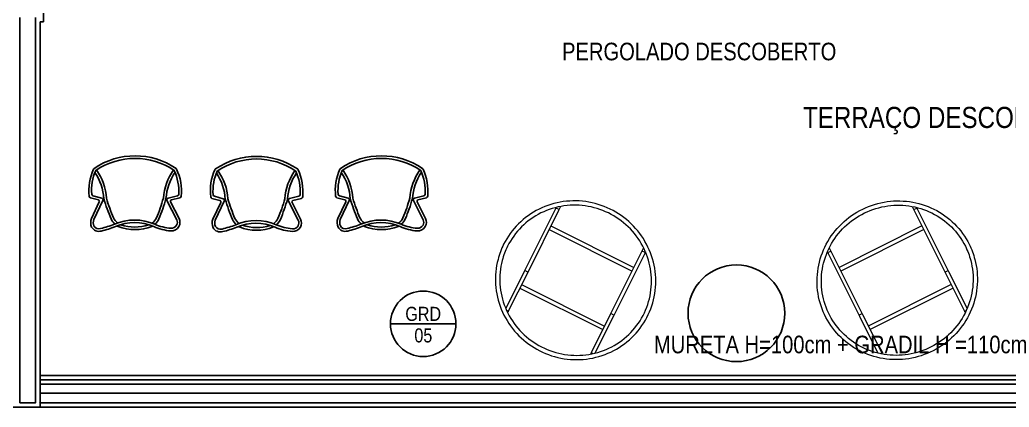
# Model space of a CAD drawing. Header units: metres. Extents: x -40 to 570, y -25 to 184.
# Drawn here: x 74.4 to 80.02, y -9.4 to -7.19 of the extents above; entities that cross this region are included whole.
import ezdxf
from ezdxf.enums import TextEntityAlignment as Align

# ---------------------------------------------------------------- set-up
doc = ezdxf.new("R2010")
doc.units = ezdxf.units.M
doc.linetypes.add('DUPLEX SUPERIOR$0$DASHEDX2', pattern=[1.5, 1, -0.5])
for name, color, linetype in [('ARQ-DIM', 2, 'Continuous'), ('ARQ-SIM', 1, 'Continuous'), ('ARQ-TXT', 2, 'Continuous'), ('DUPLEX SUPERIOR$0$ARQ-ALV ACAB', 4, 'Continuous'), ('DUPLEX SUPERIOR$0$ARQ-ALV OSSO', 5, 'Continuous'), ('DUPLEX SUPERIOR$0$ARQ-AUX', 7, 'Continuous'), ('DUPLEX SUPERIOR$0$ARQ-AUX2', 2, 'Continuous'), ('DUPLEX SUPERIOR$0$ARQ-HID', 7, 'Continuous'), ('DUPLEX SUPERIOR$0$ARQ-MOB', 7, 'Continuous'), ('DUPLEX SUPERIOR$0$ARQ-PRJ', 7, 'DUPLEX SUPERIOR$0$DASHEDX2')]:
    doc.layers.add(name, color=color, linetype=linetype)
doc.styles.add('Adesa', font='ARIALN.TTF')
doc.styles.add('M50', font='ARIALN.TTF', dxfattribs={"height": 0.15})

# ---------------------------------------------------------------- blocks, each defined once
blk = doc.blocks.new('DUPLEX SUPERIOR$0$planta duplex inferior tipo 1')
at = {"layer": 'DUPLEX SUPERIOR$0$ARQ-ALV ACAB'}
blk.add_lwpolyline([(11.165, 6.1901), (11.0749, 6.1901), (11.0749, 5.9601)], dxfattribs=at)
at = {"layer": 'DUPLEX SUPERIOR$0$ARQ-ALV OSSO'}
for points in [[(11.12, 6.1651), (11.12, 3.9749)], [(11.165, 6.1651), (11.12, 6.1651)]]:
    blk.add_lwpolyline(points, dxfattribs=at)
blk = doc.blocks.new('DUPLEX SUPERIOR$0$planta duplex superior tipo 2')
at = {"layer": 'DUPLEX SUPERIOR$0$ARQ-ALV ACAB'}
for p, q in [((-10.07, 0.0252, 0), (0, 0.025)), ((-10.07, -0.1549), (-0.07, -0.1549, 0))]:
    blk.add_line(p, q, dxfattribs=at)
for points in [[(-10.07, -2.165), (-10.07, -2.0503), (-10.07, 0.0252), (-10.14, 0.0252)], [(-10.07, -2.165), (-10.0501, -2.165)], [(-10.0501, -4.5935), (-10.0501, -2.165)]]:
    blk.add_lwpolyline(points, dxfattribs=at)
at = {"layer": 'DUPLEX SUPERIOR$0$ARQ-ALV OSSO'}
blk.add_lwpolyline([(-10.095, -2.19), (-10.095, -2.0503), (-10.095, -2.0503), (-10.095, 0), (-10.14, 0.0002), (-10.14, 0.0002)], dxfattribs=at)
at = {"layer": 'DUPLEX SUPERIOR$0$ARQ-AUX'}
for p, q in [((-10.07, -0.0001, 0), (-0.07, -0.0001, 0)), ((-10.07, -0.1299), (-0.07, -0.1299, 0))]:
    blk.add_line(p, q, dxfattribs=at)
at = {"layer": 'DUPLEX SUPERIOR$0$ARQ-AUX2'}
for p, q in [((-10.0751, -0.0001), (-10.0751, -0.0001)), ((-10.07, -0.0551, 0), (-0.07, -0.0551, 0)), ((-10.07, -0.1051, 0), (-0.07, -0.1051, 0))]:
    blk.add_line(p, q, dxfattribs=at)
blk = doc.blocks.new('*U1090')
at = {"lineweight": 0}
for p, q in [((-290.5, 83.3), (-290.5, 318.5)), ((-280.9, 326.4), (-270.7, 326.4)), ((-270.7, 326.4), (-270.7, 334.4)), ((-270.7, 83.3), (-270.7, 326.4)), ((256.4, 328.5), (256.4, 334.4)), ((256.4, 326.4), (256.4, 328.5)), ((256.4, 325.9), (256.4, 326.4)), ((256.4, 326.4), (261.9, 326.4)), ((256.4, 83.3), (256.4, 325.9)), ((261.9, 326.4), (266.6, 326.4)), ((276.1, 83.3), (276.1, 318.5)), ((256.4, 179.1), (-270.7, 179.1)), ((256.4, 156), (-270.7, 156)), ((-290.5, -314.8), (-290.5, 83.3)), ((-290.5, 76.2), (-270.7, 76.2)), ((-270.7, -314.8), (-270.7, 83.3)), ((256.4, -314.8), (256.4, 83.3)), ((256.4, 76.2), (276.1, 76.2)), ((276.1, -314.8), (276.1, 83.3)), ((256.4, -193.3), (-270.7, -193.3)), ((256.4, -216.4), (-270.7, -216.4)), ((-290.5, -324.7), (-290.5, -314.8)), ((-290.5, -320.6), (-270.7, -320.6)), ((-270.7, -340.6), (-270.7, -314.8)), ((256.4, -340.6), (256.4, -314.8)), ((256.4, -320.6), (276.1, -320.6)), ((276.1, -324.7), (276.1, -314.8))]:
    blk.add_line(p, q, dxfattribs=at)
for points, knots in [([(450, -3.1), (450, -51.1), (442.1, -99.1), (411.5, -190.2), (388.7, -233.3), (330.5, -310.3), (295.1, -344.1), (215.2, -399.2), (170.8, -420.4), (77.3, -448), (28.3, -454.3), (-69.2, -451.6), (-117.7, -442.4), (-209.4, -409.6), (-252.5, -385.9), (-329.1, -326.3), (-362.4, -290.4), (-416, -210.2), (-436.2, -165.8), (-461.4, -73.1), (-466.4, -24.8), (-460.7, 71), (-450, 118.5), (-414, 207.7), (-388.7, 249.4), (-326.1, 322.9), (-288.7, 354.7), (-205.7, 405.1), (-160.1, 423.7), (-65.2, 445.8), (-15.9, 449.4), (81.3, 441), (129.2, 429.1), (218.8, 391), (260.5, 364.9), (333.3, 301), (364.5, 263.3), (413.2, 180.1), (430.8, 134.7), (446.8, 57.8), (450, 27.3), (450, -3.1)], [0, 0, 0, 0, 0.319721, 0.319721, 0.639501, 0.639501, 0.959429, 0.959429, 1.279526, 1.279526, 1.599751, 1.599751, 1.920017, 1.920017, 2.240224, 2.240224, 2.560293, 2.560293, 2.880189, 2.880189, 3.19995, 3.19995, 3.519674, 3.519674, 3.839475, 3.839475, 4.159434, 4.159434, 4.47956, 4.47956, 4.7998, 4.7998, 5.120062, 5.120062, 5.440249, 5.440249, 5.760286, 5.760286, 6.080153, 6.080153, 6.283185, 6.283185, 6.283185, 6.283185]), ([(425.5, -3.1), (425.5, -48.5), (418, -93.9), (389, -180.1), (367.4, -220.9), (312.2, -293.8), (278.7, -325.8), (203, -377.8), (160.9, -397.8), (72.5, -423.8), (26.2, -429.8), (-66.1, -427.1), (-111.9, -418.5), (-198.6, -387.4), (-239.4, -365), (-311.8, -308.7), (-343.4, -274.8), (-394.1, -199), (-413.2, -157.1), (-437.1, -69.3), (-441.8, -23.6), (-436.4, 67.1), (-426.3, 112), (-392.2, 196.4), (-368.2, 235.8), (-308.8, 305.4), (-273.4, 335.4), (-194.8, 383), (-151.6, 400.6), (-61.8, 421.4), (-15.2, 424.7), (76.7, 416.8), (122, 405.5), (206.7, 369.5), (246.1, 344.8), (315, 284.5), (344.5, 248.8), (390.7, 170.2), (407.3, 127.2), (422.5, 54.5), (425.5, 25.7), (425.5, -3.1)], [0, 0, 0, 0, 0.320303, 0.320303, 0.640542, 0.640542, 0.96062, 0.96062, 1.280513, 1.280513, 1.60027, 1.60027, 1.919982, 1.919982, 2.239757, 2.239757, 2.559683, 2.559683, 2.879795, 2.879795, 3.200054, 3.200054, 3.520355, 3.520355, 3.84057, 3.84057, 4.160614, 4.160614, 4.480477, 4.480477, 4.800217, 4.800217, 5.119934, 5.119934, 5.439731, 5.439731, 5.759689, 5.759689, 6.079833, 6.079833, 6.283185, 6.283185, 6.283185, 6.283185])]:
    blk.add_open_spline(points, degree=3, knots=knots, dxfattribs=at)
blk = doc.blocks.new('DUPLEX SUPERIOR$0$MOB_TID_Bora Bora_Mesa Auxiliar')
at = {"ltscale": 0.001}
blk.add_circle((0, 0), 0.275, dxfattribs=at)
blk = doc.blocks.new('DUPLEX SUPERIOR$0$MOB_Cadeira Aviv ou Allegra')
for points in [[(4290.7691, 2880.1209, 0.131931), (4290.793, 2879.9666, 0.14013), (4290.7965, 2879.9624, 0.307925), (4291.2625, 2879.9624, 0.136795), (4291.2659, 2879.9665, 0.130223), (4291.2924, 2880.1206, 0.319153), (4291.2849, 2880.1294), (4291.2371, 2880.1415, -0.48169), (4291.2319, 2880.1528), (4291.2799, 2880.2472, 0.250392), (4291.279, 2880.2926, 0.291136), (4291.2327, 2880.3176, 0.085119), (4291.1355, 2880.2935, -0.209258), (4290.9181, 2880.2935, 0.036257), (4290.8378, 2880.3183, 0.34754), (4290.7827, 2880.2962, 0.194054), (4290.7817, 2880.2472), (4290.8265, 2880.1529, -0.467503), (4290.8214, 2880.1417), (4290.7764, 2880.1295, 0.308502)], [(4290.783, 2880.1088, 0.1213), (4290.8061, 2879.974, 0.306002), (4291.2529, 2879.974, 0.119391), (4291.2782, 2880.1084, 0.329595), (4291.2707, 2880.1175), (4291.2176, 2880.1309, -0.48169), (4291.2111, 2880.1451), (4291.2666, 2880.254, 0.250392), (4291.2659, 2880.2853, 0.291136), (4291.2338, 2880.3026, 0.085119), (4291.1415, 2880.2798, -0.20897), (4290.9123, 2880.2797, 0.036344), (4290.8339, 2880.3038, 0.343827), (4290.7961, 2880.2895, 0.186509), (4290.7955, 2880.2531), (4290.8467, 2880.1453, -0.467504), (4290.8403, 2880.1313), (4290.7904, 2880.1178, 0.318606)]]:
    blk.add_lwpolyline(points, format="xyb", close=True)
for points in [[(4290.9146, 2880.2787, 0.090045), (4290.8932, 2880.2499, 0.02372), (4290.8519, 2880.1345, -0.138637), (4290.8015, 2879.9852)], [(4290.9304, 2880.2725, 0.110173), (4290.9068, 2880.2437, 0.02326), (4290.8668, 2880.1318, -0.142586), (4290.8101, 2879.9713)], [(4291.1284, 2880.2906, 0.008449), (4291.1255, 2880.2923, 0.189361), (4290.9329, 2880.2923, 0.013878), (4290.9281, 2880.2894)], [(4291.1072, 2880.283, 0.163546), (4290.9489, 2880.2822)], [(4291.2484, 2879.9711, -0.135645), (4291.1906, 2880.1314, 0.032927), (4291.1516, 2880.2436, 0.116146), (4291.1265, 2880.2737, 0.116146)], [(4291.2574, 2879.9845, -0.131983), (4291.2054, 2880.1339, 0.033451), (4291.1652, 2880.2499, 0.095284), (4291.1423, 2880.2801, 0.095284)]]:
    blk.add_lwpolyline(points, format="xyb")
blk = doc.blocks.new('DUPLEX SUPERIOR$0$layout dup sup tipo 2')
at = {"layer": 'DUPLEX SUPERIOR$0$ARQ-MOB', "color": 251, "xscale": -1, "rotation": 180}
for p in [(-4315.9744, 2871.9248), (-4315.284, 2871.9217), (-4314.5736, 2871.9248)]:
    blk.add_blockref('DUPLEX SUPERIOR$0$MOB_Cadeira Aviv ou Allegra', p, dxfattribs=at)
at = {"layer": 'DUPLEX SUPERIOR$0$ARQ-MOB', "color": 251, "yscale": 0.001, "zscale": 0.001}
for p, xscale, rotation in [((-22.4481, -8.673), 0.001, 153.4503635204589), ((-20.6039, -8.673), -0.001, 206.5496364795411)]:
    blk.add_blockref('*U1090', p, dxfattribs=dict(at, xscale=xscale, rotation=rotation))
at = {"layer": 'DUPLEX SUPERIOR$0$ARQ-MOB', "color": 251}
blk.add_blockref('DUPLEX SUPERIOR$0$MOB_TID_Bora Bora_Mesa Auxiliar', (-21.526, -8.861), dxfattribs=at)
blk = doc.blocks.new('DUPLEX SUPERIOR')
at = {"layer": 'DUPLEX SUPERIOR$0$ARQ-HID', "xscale": -1, "rotation": 180}
blk.add_blockref('DUPLEX SUPERIOR$0$planta duplex inferior tipo 1', (-36.72, -3.2049, 0), dxfattribs=at)
at = {"layer": 'DUPLEX SUPERIOR$0$ARQ-MOB'}
blk.add_blockref('DUPLEX SUPERIOR$0$layout dup sup tipo 2', (0, 0, 0), dxfattribs=at)
at = {"layer": 'DUPLEX SUPERIOR$0$ARQ-PRJ', "xscale": -1, "rotation": 180}
blk.add_blockref('DUPLEX SUPERIOR$0$planta duplex superior tipo 2', (-15.415, -9.37, 0), dxfattribs=at)
blk = doc.blocks.new('TIPO COTA$0$Chamada_planta')
at = {"layer": 'ARQ-SIM'}
blk.add_line((-1.241, 0), (1.241, 0), dxfattribs=at)
blk.add_circle((0, 0), 1.241, dxfattribs=at)
at = {"layer": 'ARQ-SIM', "color": 2, "style": 'Adesa'}
for tag, p in [('NUMERO', (0, 0.234)), ('C.D.', (0, -0.272))]:
    blk.add_attdef(tag, text='', height=0.5, dxfattribs=at).set_placement(p, align=Align.MIDDLE_CENTER)

msp = doc.modelspace()

# ---------------------------------------------------------------- block references
at = {"layer": 'ARQ-DIM'}
msp.add_blockref('DUPLEX SUPERIOR', (100, 0), dxfattribs=at)
at = {"layer": 'ARQ-SIM'}
ref = msp.add_blockref('TIPO COTA$0$Chamada_planta', (76.6933, -8.9208, 0), dxfattribs=dict(at, xscale=0.15, yscale=0.15, zscale=0.15))
ref.add_attrib('NUMERO', 'GRD', dxfattribs={"color": 2, "height": 0.08, "style": 'Adesa'}).set_placement((76.6933, -8.8645, 0), align=Align.MIDDLE_CENTER)
ref.add_attrib('C.D.', '05', dxfattribs={"color": 2, "height": 0.08, "style": 'Adesa'}).set_placement((76.6941, -8.9869, 0), align=Align.MIDDLE_CENTER)

# ---------------------------------------------------------------- texts
at = {"layer": 'ARQ-TXT'}
for s, height, style, p in [('PERGOLADO DESCOBERTO', 0.1, 'M50', (78.2623, -7.3729, -0.0226)), ('TERRAÇO DESCOBERTO', 0.12, 'M50', (79.6884, -7.7653, -0.0226)), ('MURETA H=100cm + GRADIL H =110cm', 0.1, 'Adesa', (79.0665, -9.0386, -0.0226))]:
    msp.add_text(s, height=height, dxfattribs=dict(at, style=style)).set_placement(p, align=Align.MIDDLE)

doc.saveas('drawing.dxf')
